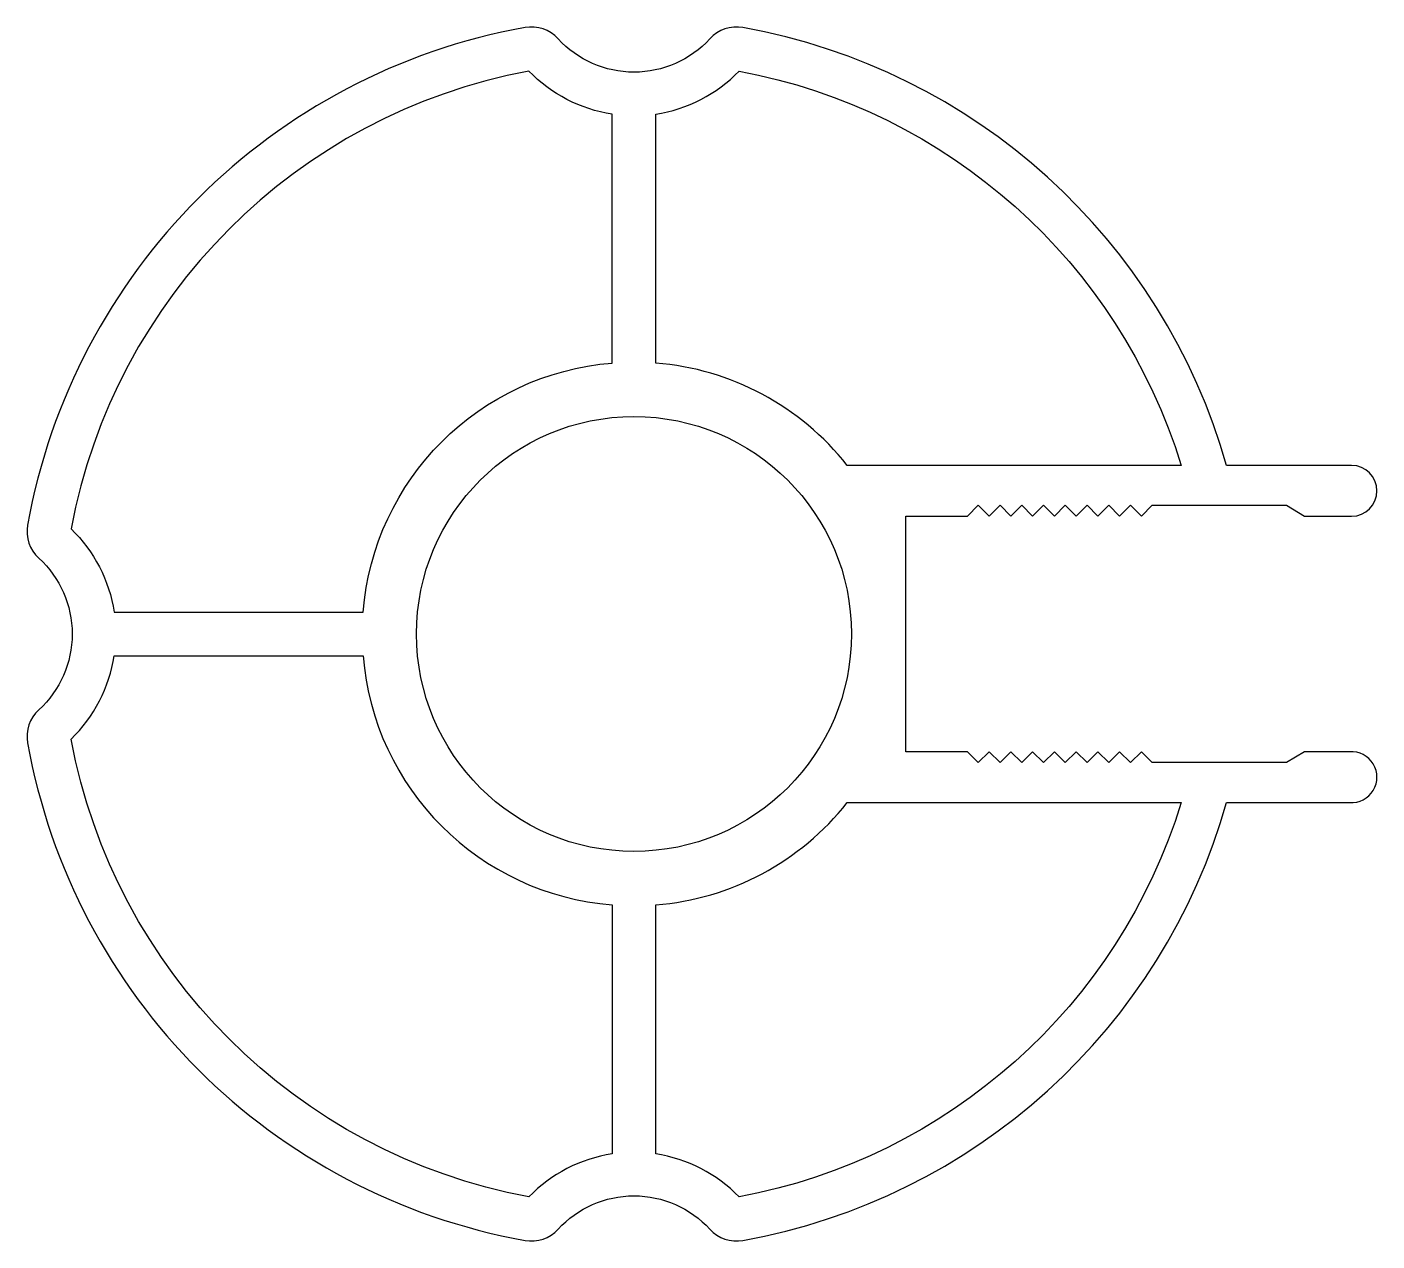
# Model space of a CAD drawing. Extents: x 2456.8 to 2494.1, y 1803 to 1836.5.
import ezdxf

# ---------------------------------------------------------------- set-up
doc = ezdxf.new("R2010")
doc.units = 0
doc.layers.add('ANA', color=220, linetype='CONTINUOUS')

msp = doc.modelspace()

# ---------------------------------------------------------------- linework, layer by layer
at = {"layer": 'ANA'}
for points in [[(2476.561, 1803.063, 0.286451), (2489.906, 1815.145), (2493.304, 1815.145, 1.071429), (2493.304, 1816.545), (2492.054, 1816.545), (2491.554, 1816.245), (2487.854, 1816.245), (2487.554, 1816.545), (2487.254, 1816.245), (2486.954, 1816.545), (2486.654, 1816.245), (2486.354, 1816.545), (2486.054, 1816.245), (2485.754, 1816.545), (2485.454, 1816.245), (2485.154, 1816.545), (2484.854, 1816.245), (2484.554, 1816.545), (2484.254, 1816.245), (2483.954, 1816.545), (2483.654, 1816.245), (2483.354, 1816.545), (2483.054, 1816.245), (2482.754, 1816.545), (2481.054, 1816.545), (2481.054, 1823.045), (2482.754, 1823.045), (2483.054, 1823.345), (2483.354, 1823.045), (2483.654, 1823.345), (2483.954, 1823.045), (2484.254, 1823.345), (2484.554, 1823.045), (2484.854, 1823.345), (2485.154, 1823.045), (2485.454, 1823.345), (2485.754, 1823.045), (2486.054, 1823.345), (2486.354, 1823.045), (2486.654, 1823.345), (2486.954, 1823.045), (2487.254, 1823.345), (2487.554, 1823.045), (2487.854, 1823.345), (2491.554, 1823.345), (2492.054, 1823.045), (2493.354, 1823.045, 1), (2493.354, 1824.445), (2489.906, 1824.445, 0.286451), (2476.561, 1836.527, 0.257557), (2475.646, 1836.217, -0.440888), (2471.463, 1836.217, 0.257557), (2470.548, 1836.527, 0.313497), (2456.823, 1822.802, 0.257557), (2457.132, 1821.886, -0.440888), (2457.132, 1817.703, 0.257557), (2456.823, 1816.788, 0.313497), (2470.548, 1803.063, 0.257557), (2471.463, 1803.372, -0.440888), (2475.646, 1803.372, 0.257557)], [(2459.21, 1820.395), (2466.079, 1820.395, -0.368042), (2472.954, 1827.271), (2472.954, 1834.139, -0.164838), (2470.653, 1835.326, 0.309738), (2458.023, 1822.696, -0.164838)], [(2488.655, 1824.445), (2479.439, 1824.445, 0.208434), (2474.154, 1827.271), (2474.154, 1834.139, 0.164838), (2476.456, 1835.326, -0.278752)], [(2470.653, 1804.263, -0.309738), (2458.023, 1816.893, 0.164838), (2459.21, 1819.195), (2466.079, 1819.195, 0.368042), (2472.954, 1812.319), (2472.954, 1805.45, 0.164838)], [(2474.154, 1812.319, 0.208434), (2479.439, 1815.145), (2488.655, 1815.145, -0.278752), (2476.456, 1804.263, 0.164838), (2474.154, 1805.45)]]:
    msp.add_lwpolyline(points, format="xyb", close=True, dxfattribs=at)
msp.add_circle((2473.554, 1819.795), 6, dxfattribs=at)

doc.saveas('drawing.dxf')
